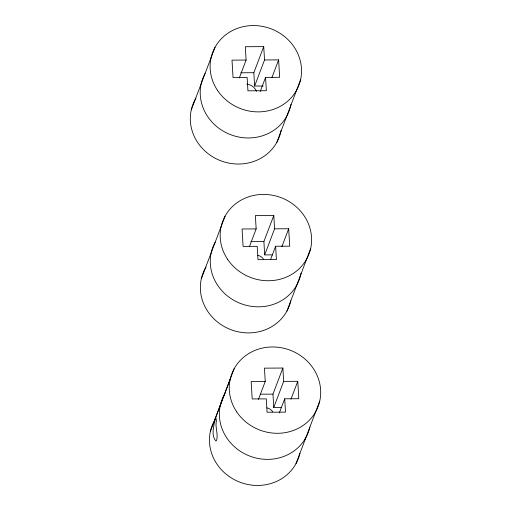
<?xml version="1.0" encoding="UTF-8"?>
<svg xmlns="http://www.w3.org/2000/svg" width="511" height="511" viewBox="0 0 511 511"><rect width="100%" height="100%" fill="white"/><g stroke="black" fill="none" stroke-linecap="round" stroke-linejoin="round"><path stroke-width="0.77" d="M191.261 109.91L215.016 47.325M239.314 77.934L246.104 60.055L245.312 46.725L263.733 46.635L264.532 59.966L254.625 86.046L263.242 86.001M254.625 86.046L253.833 72.715L263.733 46.635M260.188 91.539L265.567 77.378L279.664 77.314L278.629 59.896L264.532 59.966M271.833 77.781L278.629 59.896M201.315 278.776L225.07 216.185M276.847 142.262L300.596 79.678M249.368 246.8L256.158 228.915L255.366 215.585L273.794 215.495L274.586 228.826L264.679 254.906L272.51 254.868M264.679 254.906L263.887 241.575L273.794 215.495M270.53 259.652L275.621 246.238L289.718 246.174L288.683 228.762L274.586 228.826M234.153 368.738L214.345 420.892A46.143 42.72 20.8 0 0 240.068 482.25A46.143 42.72 20.8 0 0 299.925 453.244M210.404 431.322L230.212 379.168M281.893 246.641L288.683 228.762M286.901 311.129L310.656 248.538M258.451 399.347L265.247 381.468L264.449 368.137L282.877 368.048L283.669 381.378L273.762 407.452L281.599 407.414M273.762 407.452L272.97 394.122L282.877 368.048M279.332 412.945L284.71 398.791L298.807 398.721L297.766 381.308L283.669 381.378M290.976 399.187L297.766 381.308M295.984 463.675L319.739 401.09M246.104 60.055L232.007 60.126L233.042 77.538L247.139 77.468L247.937 90.811L266.359 90.722L265.567 77.378M240.777 72.779L253.833 72.715M256.158 228.915L242.061 228.985L243.102 246.398L257.199 246.328L257.991 259.671L276.419 259.582L275.621 246.238M250.837 241.639L263.887 241.575M265.247 381.468L251.15 381.532L252.185 398.95L266.282 398.88L267.074 412.217L285.502 412.128L284.71 398.791M260.687 394.185L272.97 394.122M290.989 104.301A46.143 42.72 20.8 0 1 231.585 135.038A46.143 42.72 20.8 0 1 205.109 73.405M246.781 84.085A11.536 10.68 20.8 0 1 256.535 91.277M281.082 130.375A46.143 42.72 20.8 0 1 220.931 160.837A46.143 42.72 20.8 0 1 195.943 98.195M309.832 427.164A46.143 42.72 20.8 0 1 249.227 455.882A46.143 42.72 20.8 0 1 224.987 393.527M305.533 437.576A11.434 1.124 -83.2 0 1 304.843 439.971M266.94 407.855A9.23 8.546 20.8 0 1 272.721 411.853M301.043 273.161A46.143 42.72 20.8 0 1 241.639 303.898A46.143 42.72 20.8 0 1 215.163 242.265M290.842 300.692A46.143 42.72 20.8 0 1 230.237 329.41A46.143 42.72 20.8 0 1 205.997 267.055M257.851 255.302A9.23 8.546 20.8 0 1 263.638 259.301M216.23 420.911L215.993 425.446L217.066 434.139A11.434 2.165 82.6 0 1 215.687 440.904C211.56 435.634 213.33 428.691 214.333 422.699A11.427 1.124 -83.2 0 1 216.102 418.515L216.23 420.911M236.727 411.904A46.143 42.72 20.8 0 0 315.798 411.521A46.143 42.72 20.8 0 0 272.408 346.963A46.143 42.72 20.8 0 0 236.727 411.904M217.584 90.492A46.143 42.72 20.8 0 0 296.655 90.108A46.143 42.72 20.8 0 0 253.264 25.55A46.143 42.72 20.8 0 0 217.584 90.492M227.638 259.352A46.143 42.72 20.8 0 0 306.715 258.968A46.143 42.72 20.8 0 0 263.318 194.41A46.143 42.72 20.8 0 0 227.638 259.352"/></g></svg>
